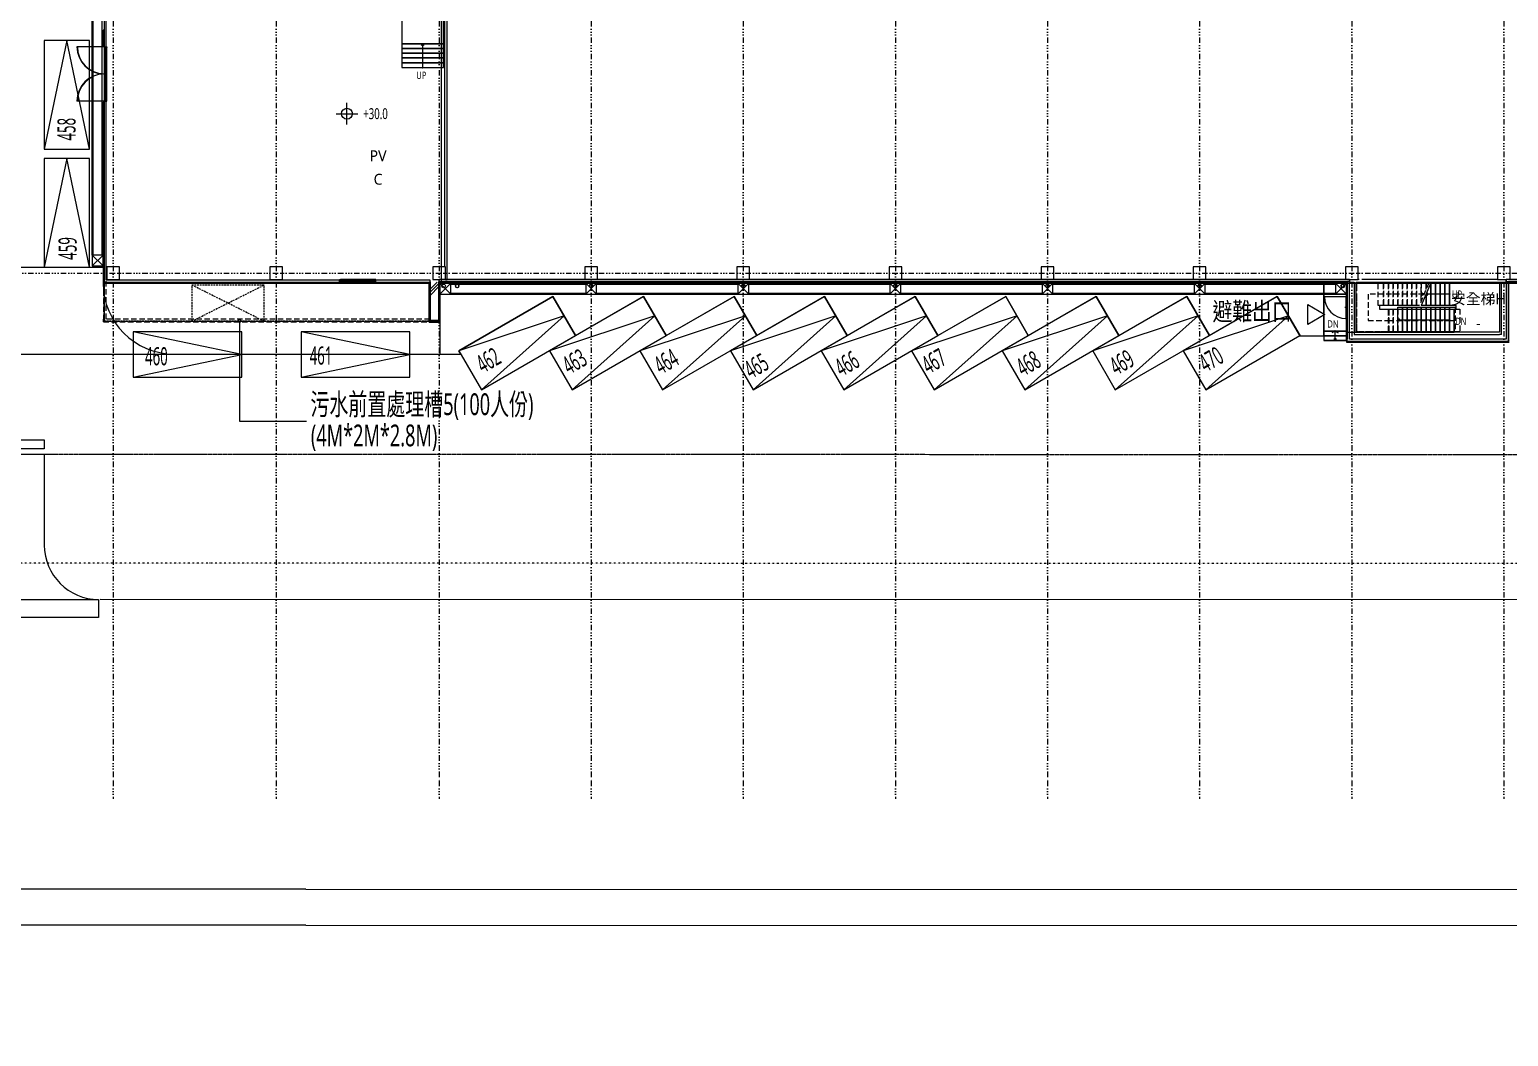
# Model space of a CAD drawing. Header units: millimetres. Extents: x -32710 to 654186, y -254124 to 420220.
# Drawn here: x 24588 to 106250, y -42117 to 13445 of the extents above; entities that cross this region are included whole.
import ezdxf
from ezdxf.enums import TextEntityAlignment as Align

# ---------------------------------------------------------------- set-up
doc = ezdxf.new("R2010")
doc.units = ezdxf.units.MM
doc.header["$LTSCALE"] = 1000
for name, pattern in [('H12PL1$0$DASHEDX2', [0.15, 0.1, -0.05]), ('H12PL1$0$DIVIDEX2', [0.25, 0.1, -0.05, 0, -0.05, 0, -0.05]), ('H12PL1$0$DOTK0', [0.005, 0.0025, -0.0025]), ('H12PL1$0$HIDDEN', [0.4, 0.3, -0.1]), ('H12PL1$0$JJP_三點線', [0.9, 0.3, -0.15, 0, -0.15, 0, -0.15, 0, -0.15]), ('H12PL1$0$JJP_虛線(退縮線、投影線、地下室範圍、非屬本工程、圖面分區)', [0.45, 0.3, -0.15]), ('H12PL1$0$虛線', [0.846667, 0.423333, -0.423333]), ('H12PL1$0$雨水排水_路_最新$0$CENTERK3', [0.2749, 0.25, -0.0083, 0.0083, -0.0083])]:
    doc.linetypes.add(name, pattern=pattern)
for name, color, linetype in [('H12PL1$0$A-LABEL-HIGH', 252, 'Continuous'), ('H12PL1$0$A-OBJE-MEP', 252, 'Continuous'), ('H12PL1$0$A-STRS', 252, 'Continuous'), ('H12PL1$0$A-TEXT', 252, 'Continuous'), ('H12PL1$0$A-WALL-EX', 252, 'Continuous'), ('H12PL1$0$A-WALL-IN', 252, 'Continuous'), ('H12PL1$0$A-ZONE', 252, 'Continuous'), ('H12PL1$0$Door', 252, 'Continuous'), ('H12PL1$0$S-COL', 252, 'Continuous'), ('H12PL1$0$S-FNDN', 252, 'Continuous'), ('H12PL1$0$S-GRID', 252, 'Continuous'), ('H12PL1$0$S-SLAB-SHOW', 252, 'Continuous'), ('H12PL1$0$Window', 252, 'Continuous'), ('H12PL1$0$全區配置圖_匯入NEWCUB用_13_0', 252, 'Continuous'), ('H12PL1$0$全區配置圖_匯入NEWCUB用_13_400_HYOKI', 252, 'Continuous'), ('H12PL1$0$全區配置圖_匯入NEWCUB用_13_DRAN', 252, 'Continuous'), ('H12PL1$0$全區配置圖_匯入NEWCUB用_13_HATCH', 252, 'Continuous'), ('H12PL1$0$全區配置圖_匯入NEWCUB用_13_KABE1', 252, 'Continuous'), ('H12PL1$0$全區配置圖_匯入NEWCUB用_13_KAIDAN', 252, 'Continuous'), ('H12PL1$0$全區配置圖_匯入NEWCUB用_13_PKG', 252, 'Continuous'), ('H12PL1$0$全區配置圖_匯入NEWCUB用_13_RCHACHI', 252, 'Continuous'), ('H12PL1$0$全區配置圖_匯入NEWCUB用_13_SIAGE1', 252, 'Continuous'), ('H12PL1$0$全區配置圖_匯入NEWCUB用_13_SITE', 252, 'Continuous'), ('H12PL1$0$全區配置圖_匯入NEWCUB用_13_SUGATA3', 252, 'Continuous'), ('H12PL1$0$全區配置圖_匯入NEWCUB用_13_SUGATA4', 252, 'Continuous'), ('H12PL1$0$全區配置圖_匯入NEWCUB用_13_SUGATAD', 252, 'Continuous'), ('H12PL1$0$全區配置圖_匯入NEWCUB用_13_TATEGU1', 252, 'Continuous'), ('H12PL1$0$全區配置圖_匯入NEWCUB用_13_TATEGU3', 252, 'Continuous'), ('H12PL1$0$全區配置圖_匯入NEWCUB用_13_雨水排水経路図最新$0$SUGATAD', 252, 'Continuous'), ('MD-20250424-增加TRAY與FS主管位置調整', 7, 'Continuous')]:
    doc.layers.add(name, color=color, linetype=linetype)
doc.styles.add('H12PL1$0$Standard', font='Microsoft JhengHei.ttf', dxfattribs={"width": 0.8})

# ---------------------------------------------------------------- blocks, each defined once
blk = doc.blocks.new('H12PL1')
at = {"layer": 'H12PL1$0$A-LABEL-HIGH', "lineweight": 0}
for p, q in [((12911.7, 8204.7), (12911.7, 9404.7)), ((12311.7, 8804.7), (13511.7, 8804.7))]:
    blk.add_line(p, q, dxfattribs=at)
blk.add_circle((12911.7, 8804.7), 300, dxfattribs=at)
at = {"layer": 'H12PL1$0$A-OBJE-MEP', "lineweight": 0, "flags": 128}
for points in [[(19095, -700, 1), (18905, -700, 1)], [(26495, -700, 1), (26305, -700, 1)], [(34895, -700, 1), (34705, -700, 1)], [(43295, -700, 1), (43105, -700, 1)], [(51695, -700, 1), (51505, -700, 1)], [(60095, -700, 1), (59905, -700, 1)], [(67995, -700, 1), (67805, -700, 1)]]:
    blk.add_lwpolyline(points, format="xyb", close=True, dxfattribs=at)
at = {"layer": 'H12PL1$0$A-OBJE-MEP', "lineweight": 0}
for centre in [(19000, -700), (26400, -700), (34800, -700), (43200, -700), (51600, -700), (60000, -700), (67900, -700)]:
    blk.add_circle(centre, 100, dxfattribs=at)
at = {"layer": 'H12PL1$0$A-STRS', "lineweight": 0}
for p, q in [((18250, 12660), (15940, 12660)), ((15940, 12660), (15940, 11360)), ((18250, 12660), (15940, 12660)), ((15940, 12660), (15940, 12400)), ((15940, 12400), (18250, 12400)), ((18250, 12400), (15940, 12400)), ((15940, 12400), (15940, 12140)), ((15940, 12400), (18250, 12400)), ((17095, 12660), (17020, 12560)), ((17095, 12400), (17095, 12660)), ((17170, 12560), (17095, 12660)), ((17095, 11620), (17095, 12400)), ((18250, 11360), (18250, 12660)), ((18250, 12400), (18250, 12660)), ((18250, 12140), (18250, 12400)), ((15940, 12140), (18250, 12140)), ((18250, 12140), (15940, 12140)), ((15940, 12140), (15940, 11880)), ((15940, 12140), (18250, 12140)), ((15940, 11880), (18250, 11880)), ((18250, 11880), (15940, 11880)), ((15940, 11880), (15940, 11620)), ((15940, 11880), (18250, 11880)), ((15940, 11620), (18250, 11620)), ((18250, 11620), (15940, 11620)), ((15940, 11620), (15940, 11360)), ((15940, 11620), (18250, 11620)), ((17095, 11360), (17095, 11620)), ((18250, 11880), (18250, 12140)), ((18250, 11620), (18250, 11880)), ((18250, 11360), (18250, 11620)), ((15940, 11360), (18250, 11360)), ((15940, 11360), (18250, 11360)), ((72760, -530), (72240, -1780)), ((72760, -530), (73800, -530)), ((72760, -530), (72760, -1780)), ((72760, -1780), (72760, -530)), ((72760, -530), (73020, -530)), ((72760, -530), (72760, -1780)), ((73020, -530), (73020, -1780)), ((73020, -1780), (73020, -530)), ((73020, -530), (73280, -530)), ((73020, -530), (73020, -1780)), ((73280, -530), (73280, -1780)), ((73280, -1780), (73280, -530)), ((73280, -530), (73540, -530)), ((73280, -530), (73280, -1780)), ((73540, -530), (73540, -1780)), ((73540, -1780), (73540, -530)), ((73540, -530), (73800, -530)), ((73540, -530), (73540, -1780)), ((73800, -530), (73800, -1780)), ((73800, -530), (73800, -1780)), ((72500, -1155), (72600, -1080)), ((72500, -1155), (72500, -1780)), ((72500, -1780), (72500, -1155)), ((72500, -1155), (72500, -1780)), ((73540, -1155), (72500, -1155)), ((72600, -1230), (72500, -1155)), ((73800, -1155), (73540, -1155)), ((70940, -3260), (70940, -1880)), ((70940, -1880), (73800, -1880)), ((70940, -3260), (70940, -1880)), ((70940, -1880), (71200, -1880)), ((71200, -3260), (71200, -1880)), ((71200, -1880), (71200, -3260)), ((71200, -3260), (71200, -1880)), ((71200, -1880), (71460, -1880)), ((71460, -3260), (71460, -1880)), ((71460, -1880), (71460, -3260)), ((71460, -3260), (71460, -1880)), ((71460, -1880), (71720, -1880)), ((71720, -3260), (71720, -1880)), ((71720, -1880), (71720, -3260)), ((71720, -3260), (71720, -1880)), ((71720, -1880), (71980, -1880)), ((71980, -3260), (71980, -1880)), ((71980, -1880), (71980, -3260)), ((71980, -3260), (71980, -1880)), ((71980, -1880), (72240, -1880)), ((73800, -1780), (72240, -1780)), ((72500, -1780), (72240, -1780)), ((72240, -3260), (72240, -1880)), ((72240, -1880), (72240, -3260)), ((72240, -3260), (72240, -1880)), ((72240, -1880), (72500, -1880)), ((72760, -1780), (72500, -1780)), ((72500, -3260), (72500, -1880)), ((72500, -1880), (72500, -3260)), ((72500, -3260), (72500, -1880)), ((72500, -1880), (72760, -1880)), ((73020, -1780), (72760, -1780)), ((72760, -3260), (72760, -1880)), ((72760, -1880), (72760, -3260)), ((72760, -3260), (72760, -1880)), ((72760, -1880), (73020, -1880)), ((73280, -1780), (73020, -1780)), ((73020, -3260), (73020, -1880)), ((73020, -1880), (73020, -3260)), ((73020, -3260), (73020, -1880)), ((73020, -1880), (73280, -1880)), ((73540, -1780), (73280, -1780)), ((73280, -3260), (73280, -1880)), ((73280, -1880), (73280, -3260)), ((73280, -3260), (73280, -1880)), ((73280, -1880), (73540, -1880)), ((73800, -1780), (73540, -1780)), ((73540, -3260), (73540, -1880)), ((73540, -1880), (73540, -3260)), ((73540, -3260), (73540, -1880)), ((73540, -1880), (73800, -1880)), ((73800, -3260), (73800, -1880)), ((73800, -1880), (73800, -3260)), ((66850, -3190), (66850, -3710)), ((68100, -3190), (66850, -3190)), ((68100, -3190), (66850, -3190)), ((66850, -3190), (66850, -3450)), ((67475, -3450), (67475, -3190)), ((68100, -3710), (68100, -3190)), ((68100, -3450), (68100, -3190)), ((70940, -2570), (71040, -2495)), ((70940, -2570), (71200, -2570)), ((71040, -2645), (70940, -2570)), ((73800, -3260), (70940, -3260)), ((71200, -3260), (70940, -3260)), ((71200, -2570), (73540, -2570)), ((71460, -3260), (71200, -3260)), ((71720, -3260), (71460, -3260)), ((71980, -3260), (71720, -3260)), ((72240, -3260), (71980, -3260)), ((72500, -3260), (72240, -3260)), ((72760, -3260), (72500, -3260)), ((73020, -3260), (72760, -3260)), ((73280, -3260), (73020, -3260)), ((73540, -3260), (73280, -3260)), ((73540, -2570), (73800, -2570)), ((73800, -3260), (73540, -3260)), ((66850, -3450), (68100, -3450)), ((68100, -3450), (66850, -3450)), ((66850, -3450), (66850, -3710)), ((66850, -3450), (68100, -3450)), ((66850, -3710), (68100, -3710)), ((66850, -3710), (68100, -3710)), ((67400, -3610), (67475, -3710)), ((67475, -3710), (67475, -3450)), ((67475, -3710), (67550, -3610)), ((68100, -3710), (68100, -3450))]:
    blk.add_line(p, q, dxfattribs=at)
at = {"layer": 'H12PL1$0$A-STRS', "linetype": 'H12PL1$0$虛線', "lineweight": 0}
for p, q in [((68680, -3230), (68680, -530)), ((68680, -530), (69853.3, -530)), ((69853.3, -530), (70160, -530)), ((70160, -530), (72651.7, -530)), ((70160, -1780), (69930, -1780)), ((69930, -1780), (69930, -1980)), ((69930, -1980), (70420, -1980)), ((72131.7, -1780), (70160, -1780)), ((70420, -1980), (74060, -1980)), ((70420, -3230), (68680, -3230)), ((74060, -3230), (70420, -3230))]:
    blk.add_line(p, q, dxfattribs=at)
at = {"layer": 'H12PL1$0$A-STRS', "linetype": 'H12PL1$0$JJP_虛線(退縮線、投影線、地下室範圍、非屬本工程、圖面分區)', "lineweight": 0}
for p, q in [((68680, -3230), (68680, -530)), ((68680, -530), (70160, -530)), ((69853.3, -1780), (69853.3, -530)), ((70160, -530), (70160, -1780)), ((70160, -530), (70160, -1780)), ((70160, -530), (70160, -1780)), ((70160, -1780), (70160, -530)), ((70160, -530), (70420, -530)), ((70160, -530), (70160, -1780)), ((70420, -530), (70420, -1780)), ((70420, -1780), (70420, -530)), ((70420, -530), (70680, -530)), ((70420, -530), (70420, -1780)), ((70680, -530), (70680, -1780)), ((70680, -1780), (70680, -530)), ((70680, -530), (70940, -530)), ((70680, -530), (70680, -1780)), ((70940, -530), (70940, -1780)), ((70940, -1780), (70940, -530)), ((70940, -530), (71200, -530)), ((70940, -530), (70940, -1780)), ((71200, -530), (71200, -1780)), ((71200, -1780), (71200, -530)), ((71200, -530), (71460, -530)), ((71200, -530), (71200, -1780)), ((71460, -530), (71460, -1780)), ((71460, -1780), (71460, -530)), ((71460, -530), (71720, -530)), ((71460, -530), (71460, -1780)), ((71720, -530), (71720, -1780)), ((71720, -1780), (71720, -530)), ((71720, -530), (71980, -530)), ((71720, -530), (71720, -1780)), ((71980, -530), (71980, -1780)), ((71980, -1780), (71980, -530)), ((71980, -530), (72240, -530)), ((71980, -530), (71980, -1780)), ((72651.7, -530), (72131.7, -1780)), ((72240, -530), (72240, -1519.6)), ((72240, -1519.6), (72240, -530)), ((72240, -530), (72500, -530)), ((72240, -530), (72240, -1519.6)), ((72500, -530), (72500, -894.6)), ((72500, -894.6), (72500, -530)), ((72500, -530), (72651.7, -530)), ((72500, -530), (72500, -894.6)), ((73535.6, -1780), (73535.6, -530)), ((70160, -1155), (69305, -1155)), ((69305, -1155), (69305, -2605)), ((72391.7, -1155), (70160, -1155)), ((72291.7, -1080), (72391.7, -1155)), ((72391.7, -1155), (72291.7, -1230)), ((69930, -1780), (69853.3, -1780)), ((70160, -1780), (69930, -1780)), ((69930, -1780), (69930, -1980)), ((69930, -1980), (70420, -1980)), ((70420, -1780), (70160, -1780)), ((70680, -1780), (70420, -1780)), ((70420, -3230), (70420, -1980)), ((70420, -3230), (70420, -1980)), ((70420, -1980), (70420, -3230)), ((70420, -3230), (70420, -1980)), ((70420, -1980), (70680, -1980)), ((70466.7, -3230), (70466.7, -1980)), ((70940, -1780), (70680, -1780)), ((70680, -3230), (70680, -1980)), ((70680, -1980), (70680, -3230)), ((70680, -3230), (70680, -1980)), ((70680, -1980), (70940, -1980)), ((71200, -1780), (70940, -1780)), ((70940, -3230), (70940, -1980)), ((70940, -1980), (70940, -3230)), ((70940, -3230), (70940, -1980)), ((70940, -1980), (71200, -1980)), ((71196.4, -1880), (71196.4, -3260)), ((71460, -1780), (71200, -1780)), ((71200, -3230), (71200, -1980)), ((71200, -1980), (71200, -3230)), ((71200, -3230), (71200, -1980)), ((71200, -1980), (71460, -1980)), ((71720, -1780), (71460, -1780)), ((71460, -3230), (71460, -1980)), ((71460, -1980), (71460, -3230)), ((71460, -3230), (71460, -1980)), ((71460, -1980), (71720, -1980)), ((71980, -1780), (71720, -1780)), ((71720, -3230), (71720, -1980)), ((71720, -1980), (71720, -3230)), ((71720, -3230), (71720, -1980)), ((71720, -1980), (71980, -1980)), ((72131.7, -1780), (71980, -1780)), ((71980, -3230), (71980, -1980)), ((71980, -1980), (71980, -3230)), ((71980, -3230), (71980, -1980)), ((71980, -1980), (72240, -1980)), ((72240, -3230), (72240, -1980)), ((72240, -1980), (72240, -3230)), ((72240, -3230), (72240, -1980)), ((72240, -1980), (72500, -1980)), ((72500, -3230), (72500, -1980)), ((72500, -1980), (72500, -3230)), ((72500, -3230), (72500, -1980)), ((72500, -1980), (72760, -1980)), ((72760, -3230), (72760, -1980)), ((72760, -1980), (72760, -3230)), ((72760, -3230), (72760, -1980)), ((72760, -1980), (73020, -1980)), ((73020, -3230), (73020, -1980)), ((73020, -1980), (73020, -3230)), ((73020, -3230), (73020, -1980)), ((73020, -1980), (73280, -1980)), ((73280, -3230), (73280, -1980)), ((73280, -1980), (73280, -3230)), ((73280, -3230), (73280, -1980)), ((73280, -1980), (73540, -1980)), ((73540, -3230), (73540, -1980)), ((73540, -1980), (73540, -3230)), ((73540, -3230), (73540, -1980)), ((73540, -1980), (73800, -1980)), ((73800, -1880), (74108.4, -1880)), ((73800, -3230), (73800, -1980)), ((73800, -1980), (73800, -3230)), ((73800, -3230), (73800, -1980)), ((73800, -1980), (74060, -1980)), ((74060, -1980), (74366.7, -1980)), ((74060, -3230), (74060, -1980)), ((74060, -1980), (74060, -3230)), ((74108.4, -1880), (74108.4, -3260)), ((74366.7, -1980), (74366.7, -3230)), ((70420, -3230), (68680, -3230)), ((69305, -2605), (70420, -2605)), ((70420, -2605), (73800, -2605)), ((70680, -3230), (70420, -3230)), ((70940, -3230), (70680, -3230)), ((71200, -3230), (70940, -3230)), ((71460, -3230), (71200, -3230)), ((71720, -3230), (71460, -3230)), ((71980, -3230), (71720, -3230)), ((72240, -3230), (71980, -3230)), ((72500, -3230), (72240, -3230)), ((72760, -3230), (72500, -3230)), ((73020, -3230), (72760, -3230)), ((73280, -3230), (73020, -3230)), ((73540, -3230), (73280, -3230)), ((73800, -3230), (73540, -3230)), ((73800, -2605), (74060, -2605)), ((74060, -3230), (73800, -3230)), ((74108.4, -3260), (73800, -3260)), ((74366.7, -3230), (74060, -3230))]:
    blk.add_line(p, q, dxfattribs=at)
at = {"layer": 'H12PL1$0$A-STRS', "lineweight": 0, "flags": 128}
for points in [[(17120, 11360, 1), (17070, 11360, 1)], [(73800, -1180, -1), (73800, -1130, -1)], [(67450, -3190, 1), (67500, -3190, 1)], [(73800, -2595, -1), (73800, -2545, -1)]]:
    blk.add_lwpolyline(points, format="xyb", close=True, dxfattribs=at)
at = {"layer": 'H12PL1$0$A-WALL-EX', "linetype": 'H12PL1$0$JJP_虛線(退縮線、投影線、地下室範圍、非屬本工程、圖面分區)', "lineweight": 0}
for p, q in [((-500, 82880), (-500, -2530)), ((-500, -2530), (-500, -2650)), ((-500, -2650), (-380, -2650)), ((-380, -2650), (17500, -2650))]:
    blk.add_line(p, q, dxfattribs=at)
at = {"layer": 'H12PL1$0$A-WALL-EX', "lineweight": 0}
for p, q in [((-500, 12500), (-500, 9500)), ((-380, 9500), (-380, 12500)), ((12500, -500), (12500, -380)), ((14500, -380), (12500, -380)), ((12500, -500), (14500, -500)), ((14500, -500), (14500, -380)), ((68150, -465), (18000, -465)), ((68270, -350), (68150, -350)), ((68270, -350), (68150, -350)), ((68150, -465), (68270, -465)), ((68150, -465), (68270, -465)), ((68270, -465), (68270, -350)), ((77050, -350), (76930, -350)), ((76930, -350), (76930, -465)), ((77050, -350), (76930, -350)), ((76930, -465), (77050, -465)), ((76930, -465), (77050, -465)), ((126700, -465), (77050, -465))]:
    blk.add_line(p, q, dxfattribs=at)
at = {"layer": 'H12PL1$0$A-WALL-EX', "linetype": 'H12PL1$0$JJP_虛線(退縮線、投影線、地下室範圍、非屬本工程、圖面分區)', "lineweight": 0, "flags": 128}
for points in [[(-500, 83000), (-500, -2650)], [(-380, -2530), (-380, 82880)], [(-530, -500), (-380, -500)], [(-530, -500), (-530, -2530)], [(-500, -500), (-380, -500)], [(-500, -500), (-500, -2650)], [(-380, -2530), (-380, -500)], [(-380, -2530), (-380, -500)], [(-530, -2680), (-530, -2530)], [(-530, -2680), (17500, -2680)], [(-500, -2650), (17500, -2650)], [(-500, -2650), (-500, -2650)], [(-500, -2650), (-380, -2650)], [(17500, -2530), (-380, -2530)], [(17500, -2530), (-380, -2530)], [(17500, -2530), (-380, -2530)], [(-380, -2650), (17500, -2650)], [(17500, -2650), (17500, -2530)], [(17500, -2650), (17500, -2530)], [(17500, -2680), (17500, -2530)], [(17500, -2650), (17500, -2650)]]:
    blk.add_lwpolyline(points, dxfattribs=at)
at = {"layer": 'H12PL1$0$A-WALL-EX', "lineweight": 0, "flags": 128}
for points in [[(-500, 15710), (-500, 12500)], [(-380, 12500), (-380, 15710)], [(-500, 9500), (-500, -500)], [(-380, -380), (-380, 9500)], [(-500, -500), (-380, -500)], [(12500, -380), (-380, -380)], [(-380, -500), (12500, -500)], [(17500, -380), (14500, -380)], [(14500, -500), (17500, -500)], [(17500, -500), (17500, -380)], [(17535, -482.5), (17500, -482.5)], [(17500, -482.5), (17500, -2615)], [(17500, -500), (17500, -2650)], [(17500, -500), (17500, -2650)], [(17500, -500), (17500, -2650)], [(17500, -500), (17500, -2650)], [(17535, -2615), (17535, -482.5)], [(18000, -482.5), (17965, -482.5)], [(17965, -482.5), (17965, -2615)], [(68150, -350), (18000, -350)], [(18000, -465), (18000, -350)], [(18000, -482.5), (18000, -465)], [(18000, -500), (68150, -500)], [(18000, -500), (68150, -500)], [(18000, -500), (68150, -500)], [(18000, -500), (68150, -500)], [(18000, -500), (68150, -500)], [(18000, -500), (68150, -500)], [(18000, -500), (68150, -500)], [(18000, -500), (68150, -500)], [(18000, -2650), (18000, -500)], [(68150, -350), (68270, -350)], [(68150, -500), (68150, -465)], [(68150, -465), (68150, -3640)], [(68270, -3640), (68270, -350)], [(76930, -350), (76930, -3640)], [(77050, -350), (76930, -350)], [(126735, -350), (77050, -350)], [(77050, -500), (77050, -465)], [(77050, -3640), (77050, -465)], [(77050, -500), (126700, -500)], [(17500, -2650), (17535, -2650)], [(17965, -2615), (17535, -2615)], [(17535, -2650), (17965, -2650)], [(17965, -2650), (18000, -2650)], [(68150, -3760), (68150, -3640)], [(68150, -3760), (77050, -3760)], [(76930, -3640), (68270, -3640)], [(77050, -3760), (77050, -3640)]]:
    blk.add_lwpolyline(points, dxfattribs=at)
at = {"layer": 'H12PL1$0$A-WALL-IN', "lineweight": 0, "flags": 128}
for points in [[(18450, -350), (18450, 21000)], [(18300, 14550), (18300, 350)], [(18350, -350), (18450, -350)], [(68270, -350), (68270, -500)], [(68270, -500), (68537, -500)], [(68537, -500), (68537, -3372.5)], [(68650, -3259.5), (68650, -500)], [(68650, -500), (76549.5, -500)], [(68800, -350), (68750, -350)], [(76450, -350), (68950, -350)], [(76549.5, -500), (76549.5, -3259.5)], [(76662.5, -3372.5), (76662.5, -500)], [(76662.5, -500), (76930, -500)], [(76930, -500), (76930, -350)], [(76549.5, -3259.5), (68650, -3259.5)], [(68537, -3372.5), (68650, -3372.5)], [(68650, -3372.5), (76549.5, -3372.5)], [(76662.5, -3372.5), (76549.5, -3372.5)]]:
    blk.add_lwpolyline(points, dxfattribs=at)
at = {"layer": 'H12PL1$0$Door', "lineweight": 0}
for p, q in [((-500, 12500), (-2000, 12500)), ((-500, 12500), (-385, 12500)), ((-500, 12500), (-385, 12500)), ((-385, 12500), (-380, 12500)), ((-500, 9500), (-2000, 9500)), ((-500, 9500), (-385, 9500)), ((-500, 9500), (-385, 9500)), ((-385, 9500), (-380, 9500))]:
    blk.add_line(p, q, dxfattribs=at)
for centre, start, end in [((-500, 12500), 180, 270), ((-500, 9500), 90, 180)]:
    blk.add_arc(centre, 1500, start, end, dxfattribs=at)
at = {"layer": 'H12PL1$0$S-COL', "lineweight": 0, "flags": 128}
for points in [[(-350, -350), (350, -350), (350, 350), (-350, 350)], [(8650, -350), (9350, -350), (9350, 350), (8650, 350)]]:
    blk.add_lwpolyline(points, close=True, dxfattribs=at)
for points in [[(18350, -350), (18350, 350), (17650, 350), (17650, -350), (18000, -350)], [(26750, -350), (26750, 350), (26050, 350), (26050, -350)], [(35150, -350), (35150, 350), (34450, 350), (34450, -350)], [(43550, -350), (43550, 350), (42850, 350), (42850, -350)], [(51950, -350), (51950, 350), (51250, 350), (51250, -350)], [(60350, -350), (60350, 350), (59650, 350), (59650, -350)], [(68270, -350), (68750, -350), (68750, 350), (68050, 350), (68050, -350)], [(77150, -350), (77150, 350), (76450, 350), (76450, -350), (76930, -350)]]:
    blk.add_lwpolyline(points, dxfattribs=at)
at = {"layer": 'H12PL1$0$S-FNDN', "lineweight": 0, "flags": 128}
blk.add_lwpolyline([(43500, 74700), (18300, 74700), (18300, 15000), (18125, 15000), (18125, -550), (93300, -550), (93300, 74700)], close=True, dxfattribs=at)
at = {"layer": 'H12PL1$0$S-GRID', "linetype": 'H12PL1$0$JJP_三點線', "lineweight": 0}
for p, q in [((0, 128250), (0, -28000)), ((9000, 128250), (9000, -28000)), ((18000, 128250), (18000, -28000)), ((26400, 128250), (26400, -28000)), ((34800, 128250), (34800, -28000)), ((43200, 128250), (43200, -28000)), ((51600, 128250), (51600, -28000)), ((60000, 128250), (60000, -28000)), ((68400, 128250), (68400, -28000)), ((76800, 128250), (76800, -28000)), ((-29000, 0), (289600, 0)), ((0, -28000), (0, -29000)), ((9000, -28000), (9000, -29000)), ((18000, -28000), (18000, -29000)), ((26400, -28000), (26400, -29000)), ((34800, -28000), (34800, -29000)), ((43200, -28000), (43200, -29000)), ((51600, -28000), (51600, -29000)), ((60000, -28000), (60000, -29000)), ((68400, -28000), (68400, -29000)), ((76800, -28000), (76800, -29000))]:
    blk.add_line(p, q, dxfattribs=at)
at = {"layer": 'H12PL1$0$S-SLAB-SHOW', "lineweight": 0, "flags": 128}
for points in [[(15940, 12660), (18250, 12660), (18250, 14700), (15940, 14700)], [(77050, -3760), (68150, -3760), (68150, -3260), (74060, -3260), (74060, -1980), (74160, -1980), (74160, -1780), (73800, -1780), (73800, -500), (77050, -500)], [(76550, -500), (76550, -3260), (74060, -3260), (74060, -1980), (74160, -1980), (74160, -1780), (73800, -1780), (73800, -500)], [(66850, -3190), (68100, -3190), (68100, -1150), (66850, -1150)]]:
    blk.add_lwpolyline(points, close=True, dxfattribs=at)
at = {"layer": 'H12PL1$0$Window', "lineweight": 0}
for p, q in [((-450, 12500), (-350, 12500)), ((-450, 12500), (-450, 12450)), ((-450, 9550), (-450, 12450)), ((-450, 12450), (-350, 12450)), ((-350, 12500), (-350, 12450)), ((-350, 9550), (-350, 12450)), ((-450, 9550), (-350, 9550)), ((-450, 9500), (-450, 9550)), ((-450, 9500), (-350, 9500)), ((-350, 9500), (-350, 9550)), ((12500, -450), (12500, -350)), ((12500, -350), (12550, -350)), ((12500, -450), (12550, -450)), ((14450, -350), (12550, -350)), ((12550, -450), (12550, -350)), ((14450, -450), (12550, -450)), ((14450, -450), (14450, -350)), ((14500, -350), (14450, -350)), ((14500, -450), (14450, -450)), ((14500, -450), (14500, -350))]:
    blk.add_line(p, q, dxfattribs=at)
at = {"layer": 'H12PL1$0$Window', "linetype": 'H12PL1$0$HIDDEN', "lineweight": 0}
for p, q in [((-400, 9550), (-400, 12450)), ((14450, -400), (12550, -400))]:
    blk.add_line(p, q, dxfattribs=at)
at = {"layer": 'H12PL1$0$全區配置圖_匯入NEWCUB用_13_400_HYOKI', "lineweight": 0, "flags": 128}
blk.add_lwpolyline([(66912.8, -2282.2), (65971.8, -2831.1), (65971.8, -1728)], close=True, dxfattribs=at)
at = {"layer": 'H12PL1$0$全區配置圖_匯入NEWCUB用_13_DRAN', "lineweight": 0}
for centre in [(18250, -700), (26400, -700), (34800, -700), (43200, -700), (51600, -700), (60000, -700), (67900, -700)]:
    blk.add_circle(centre, 100, dxfattribs=at)
at = {"layer": 'H12PL1$0$全區配置圖_匯入NEWCUB用_13_HATCH', "lineweight": 0, "flags": 128}
for points in [[(59288.8, -1276.6), (60538.8, -3441.6), (64288.8, -1276.6), (65549.4, -3460), (66850, -3460), (66850, -550), (18050, -550), (18050, -2700), (18050, -4460), (19198.6, -4460), (19092.7, -4276.6), (24288.8, -1276.6), (25538.8, -3441.6), (29288.8, -1276.6), (30538.8, -3441.6), (34288.8, -1276.6), (35538.8, -3441.6), (39288.8, -1276.6), (40538.8, -3441.6), (44288.8, -1276.6), (45538.8, -3441.6), (49288.8, -1276.6), (50538.8, -3441.6), (54288.8, -1276.6), (55538.8, -3441.6)], [(66850, -3710), (68100, -3710), (68100, -550), (66850, -550)], [(-12800, -17998.7), (-800.3, -17998.7), (-800.3, -19002.7), (-12800, -19002.7)]]:
    blk.add_lwpolyline(points, close=True, dxfattribs=at)
at = {"layer": 'H12PL1$0$全區配置圖_匯入NEWCUB用_13_KABE1', "lineweight": 0}
for p, q in [((17450, -2700), (17450, -500)), ((18050, -550), (18050, -2700)), ((18050, -550), (68100, -550)), ((68100, -550), (68100, -1245)), ((68100, -1245), (68150, -1245)), ((17450, -2700), (18050, -2700)), ((68100, -2555), (68150, -2555)), ((68100, -2555), (68100, -3810)), ((68100, -3810), (77100, -3810))]:
    blk.add_line(p, q, dxfattribs=at)
at = {"layer": 'H12PL1$0$全區配置圖_匯入NEWCUB用_13_KAIDAN', "lineweight": 0, "flags": 128}
blk.add_lwpolyline([(67475, -3710), (67475, -3190), (67650, -3290), (67475, -3190), (67300, -3290)], dxfattribs=at)
at = {"layer": 'H12PL1$0$全區配置圖_匯入NEWCUB用_13_KAIDAN', "lineweight": 0}
blk.add_circle((67475, -3710), 25, dxfattribs=at)
at = {"layer": 'H12PL1$0$全區配置圖_匯入NEWCUB用_13_PKG', "lineweight": 0, "flags": 128}
for points in [[(-1300, 6840), (-2550, 12840), (-3800, 6840)], [(-1300, 340), (-2550, 6340), (-3800, 340)], [(20342.7, -6441.6), (24913.8, -2359.1), (19092.7, -4276.6)], [(25342.7, -6441.6), (29913.8, -2359.1), (24092.7, -4276.6)], [(30342.7, -6441.6), (34913.8, -2359.1), (29092.7, -4276.6)], [(35342.7, -6441.6), (39913.8, -2359.1), (34092.7, -4276.6)], [(40342.7, -6441.6), (44913.8, -2359.1), (39092.7, -4276.6)], [(45342.7, -6441.6), (49913.8, -2359.1), (44092.7, -4276.6)], [(50342.7, -6441.6), (54913.8, -2359.1), (49092.7, -4276.6)], [(55342.7, -6441.6), (59913.8, -2359.1), (54092.7, -4276.6)], [(60342.7, -6441.6), (64913.8, -2359.1), (59092.7, -4276.6)], [(1112.5, -5735), (7112.5, -4485), (1112.5, -3235)], [(10387.5, -5735), (16387.5, -4485), (10387.5, -3235)]]:
    blk.add_lwpolyline(points, dxfattribs=at)
for points in [[(-1300, 6840), (-1300, 12840), (-3800, 12840), (-3800, 6840)], [(-1300, 340), (-1300, 6340), (-3800, 6340), (-3800, 340)], [(20342.7, -6441.6), (25538.8, -3441.6), (24288.8, -1276.6), (19092.7, -4276.6)], [(25342.7, -6441.6), (30538.8, -3441.6), (29288.8, -1276.6), (24092.7, -4276.6)], [(30342.7, -6441.6), (35538.8, -3441.6), (34288.8, -1276.6), (29092.7, -4276.6)], [(35342.7, -6441.6), (40538.8, -3441.6), (39288.8, -1276.6), (34092.7, -4276.6)], [(40342.7, -6441.6), (45538.8, -3441.6), (44288.8, -1276.6), (39092.7, -4276.6)], [(45342.7, -6441.6), (50538.8, -3441.6), (49288.8, -1276.6), (44092.7, -4276.6)], [(50342.7, -6441.6), (55538.8, -3441.6), (54288.8, -1276.6), (49092.7, -4276.6)], [(55342.7, -6441.6), (60538.8, -3441.6), (59288.8, -1276.6), (54092.7, -4276.6)], [(60342.7, -6441.6), (65538.8, -3441.6), (64288.8, -1276.6), (59092.7, -4276.6)], [(1112.5, -5735), (7112.5, -5735), (7112.5, -3235), (1112.5, -3235)], [(10387.5, -5735), (16387.5, -5735), (16387.5, -3235), (10387.5, -3235)]]:
    blk.add_lwpolyline(points, close=True, dxfattribs=at)
at = {"layer": 'H12PL1$0$全區配置圖_匯入NEWCUB用_13_RCHACHI', "lineweight": 0}
for p, q in [((17886.9, -500), (17450, -936.9)), ((18056.6, -500), (17450, -1106.6)), ((18050, -676.3), (17450, -1276.3)), ((18226.3, -500), (18176.3, -550)), ((20886.9, -500), (20836.9, -550)), ((21056.6, -500), (21006.6, -550)), ((21226.3, -500), (21176.3, -550)), ((23886.9, -500), (23836.9, -550)), ((24056.6, -500), (24006.6, -550)), ((24226.3, -500), (24176.3, -550)), ((26286.9, -500), (26236.9, -550)), ((26456.6, -500), (26406.6, -550)), ((26626.3, -500), (26576.3, -550)), ((29286.9, -500), (29236.9, -550)), ((29456.6, -500), (29406.6, -550)), ((29626.3, -500), (29576.3, -550)), ((32286.9, -500), (32236.9, -550)), ((32456.6, -500), (32406.6, -550)), ((32626.3, -500), (32576.3, -550)), ((34686.9, -500), (34636.9, -550)), ((34856.6, -500), (34806.6, -550)), ((35026.3, -500), (34976.3, -550)), ((37686.9, -500), (37636.9, -550)), ((37856.6, -500), (37806.6, -550)), ((38026.3, -500), (37976.3, -550)), ((40686.9, -500), (40636.9, -550)), ((40856.6, -500), (40806.6, -550)), ((41026.3, -500), (40976.3, -550)), ((43086.9, -500), (43036.9, -550)), ((43256.6, -500), (43206.6, -550)), ((43426.3, -500), (43376.3, -550)), ((46086.9, -500), (46036.9, -550)), ((46256.6, -500), (46206.6, -550)), ((46426.3, -500), (46376.3, -550)), ((49086.9, -500), (49036.9, -550)), ((49256.6, -500), (49206.6, -550)), ((49426.3, -500), (49376.3, -550)), ((51486.9, -500), (51436.9, -550)), ((51656.6, -500), (51606.6, -550)), ((51826.3, -500), (51776.3, -550)), ((54486.9, -500), (54436.9, -550)), ((54656.6, -500), (54606.6, -550)), ((54826.3, -500), (54776.3, -550)), ((57486.9, -500), (57436.9, -550)), ((57656.6, -500), (57606.6, -550)), ((57826.3, -500), (57776.3, -550)), ((59886.9, -500), (59836.9, -550)), ((60056.6, -500), (60006.6, -550)), ((60226.3, -500), (60176.3, -550)), ((62886.9, -500), (62836.9, -550)), ((63056.6, -500), (63006.6, -550)), ((63226.3, -500), (63176.3, -550)), ((65886.9, -500), (65836.9, -550)), ((66056.6, -500), (66006.6, -550)), ((66226.3, -500), (66176.3, -550)), ((68150, -636.9), (68100, -686.9)), ((68150, -806.6), (68100, -856.6)), ((68150, -976.3), (68100, -1026.3)), ((71026.9, -3760), (70976.9, -3810)), ((71196.6, -3760), (71146.6, -3810)), ((71366.3, -3760), (71316.3, -3810)), ((74026.9, -3760), (73976.9, -3810)), ((74196.6, -3760), (74146.6, -3810)), ((74366.3, -3760), (74316.3, -3810)), ((77026.9, -3760), (76976.9, -3810)), ((77100, -3686.9), (77050, -3736.9))]:
    blk.add_line(p, q, dxfattribs=at)
at = {"layer": 'H12PL1$0$全區配置圖_匯入NEWCUB用_13_SIAGE1', "lineweight": 0}
for p, q in [((68100, -1245), (68100, -1260)), ((68100, -2555), (68100, -2540))]:
    blk.add_line(p, q, dxfattribs=at)
at = {"layer": 'H12PL1$0$全區配置圖_匯入NEWCUB用_13_SIAGE1', "lineweight": 0, "flags": 128}
blk.add_lwpolyline([(-450.4, -501.7), (-501.2, -501.7), (-501.2, -450.9)], dxfattribs=at)
at = {"layer": 'H12PL1$0$全區配置圖_匯入NEWCUB用_13_SITE', "lineweight": 0}
for p, q in [((65507, -3460), (66850, -3460)), ((-500, -4460), (19198.6, -4460))]:
    blk.add_line(p, q, dxfattribs=at)
blk.add_arc((3360, -550), 3910, 180, 270, dxfattribs=at)
at = {"layer": 'H12PL1$0$全區配置圖_匯入NEWCUB用_13_SUGATA3', "lineweight": 0}
for p, q in [((-1150, 1000), (-1150, 15385)), ((-1100, 1000), (-1100, 14150)), ((-600, 1000), (-600, 14150)), ((-1150, 1000), (-550, 400)), ((-1150, 400), (-550, 1000)), ((18050, -1150), (18650, -550)), ((18050, -550), (18650, -1150)), ((18650, -600), (26100, -600)), ((26100, -1150), (26700, -550)), ((26100, -550), (26700, -1150)), ((26700, -600), (34500, -600)), ((34500, -1150), (35100, -550)), ((34500, -550), (35100, -1150)), ((35100, -600), (42900, -600)), ((42900, -1150), (43500, -550)), ((42900, -550), (43500, -1150)), ((43500, -600), (51300, -600)), ((51300, -1150), (51900, -550)), ((51300, -550), (51900, -1150)), ((51900, -600), (59700, -600)), ((59700, -1150), (60300, -550)), ((59700, -550), (60300, -1150)), ((60300, -600), (67500, -600)), ((67500, -550), (68100, -1150)), ((67500, -1150), (68100, -550)), ((18650, -1100), (26100, -1100)), ((18650, -1150), (67500, -1150)), ((26700, -1100), (34500, -1100)), ((35100, -1100), (42900, -1100)), ((43500, -1100), (51300, -1100)), ((51900, -1100), (59700, -1100)), ((60300, -1100), (67500, -1100)), ((66850, -1150), (66850, -3710)), ((68100, -1150), (66850, -1150)), ((68100, -3190), (66850, -3190)), ((68100, -3450), (66850, -3450)), ((68100, -3710), (66850, -3710))]:
    blk.add_line(p, q, dxfattribs=at)
at = {"layer": 'H12PL1$0$全區配置圖_匯入NEWCUB用_13_SUGATA3', "lineweight": 0, "flags": 128}
for points in [[(-1150, 400), (-550, 400), (-550, 1000), (-1150, 1000)], [(18050, -1150), (18650, -1150), (18650, -550), (18050, -550)], [(26100, -1150), (26700, -1150), (26700, -550), (26100, -550)], [(34500, -1150), (35100, -1150), (35100, -550), (34500, -550)], [(42900, -1150), (43500, -1150), (43500, -550), (42900, -550)], [(51300, -1150), (51900, -1150), (51900, -550), (51300, -550)], [(59700, -1150), (60300, -1150), (60300, -550), (59700, -550)], [(67500, -1150), (68100, -1150), (68100, -550), (67500, -550)]]:
    blk.add_lwpolyline(points, close=True, dxfattribs=at)
at = {"layer": 'H12PL1$0$全區配置圖_匯入NEWCUB用_13_SUGATA4', "lineweight": 0}
for p, q in [((-510, 13405), (-550, 13405)), ((-550, 13405), (-550, 12555)), ((-510, 12555), (-550, 12555)), ((-550, 9445), (-550, -550)), ((-500, 9445), (-550, 9445)), ((-550, -550), (17450, -550))]:
    blk.add_line(p, q, dxfattribs=at)
at = {"layer": 'H12PL1$0$全區配置圖_匯入NEWCUB用_13_SUGATAD', "linetype": 'H12PL1$0$DOTK0', "lineweight": 0}
blk.add_line((500, -500), (1700, -500), dxfattribs=at)
at = {"layer": 'H12PL1$0$全區配置圖_匯入NEWCUB用_13_TATEGU1', "lineweight": 0, "flags": 128}
for points in [[(-500, 13430), (-510, 13430), (-510, 13405), (-500, 13405)], [(-500, 12530), (-510, 12530), (-510, 12555), (-500, 12555)], [(-500, 9470), (-510, 9470), (-510, 9445), (-500, 9445)], [(68110, -1260), (68090, -1260), (68090, -1285), (68135, -1285), (68135, -1300), (68150, -1300)], [(68110, -2540), (68090, -2540), (68090, -2515), (68135, -2515), (68135, -2500), (68150, -2500)]]:
    blk.add_lwpolyline(points, dxfattribs=at)
at = {"layer": 'H12PL1$0$全區配置圖_匯入NEWCUB用_13_TATEGU3', "lineweight": 0}
for p, q in [((-500, 12500), (-1972, 12500)), ((-537, 11000), (-500, 11000)), ((-500, 9500), (-1972, 9500)), ((68090, -1300), (66890, -1300)), ((68150, -1900), (68025, -1900))]:
    blk.add_line(p, q, dxfattribs=at)
at = {"layer": 'H12PL1$0$全區配置圖_匯入NEWCUB用_13_TATEGU3', "lineweight": 0, "flags": 128}
blk.add_lwpolyline([(68090, -2510), (68090, -1290), (68130, -1290), (68130, -2510)], close=True, dxfattribs=at)
at = {"layer": 'H12PL1$0$全區配置圖_匯入NEWCUB用_13_TATEGU3', "lineweight": 0}
for centre, radius, start, end in [((-472, 12500), 1500, 180, 268.930417), ((-472, 9500), 1500, 91.069583, 180), ((68090, -1300), 1200, 180, 270)]:
    blk.add_arc(centre, radius, start, end, dxfattribs=at)
at = {"layer": 'H12PL1$0$全區配置圖_匯入NEWCUB用_13_雨水排水経路図最新$0$SUGATAD', "lineweight": 0}
for p, q in [((-15800, 340), (-550, 340)), ((66850, -550), (66850, -3710)), ((68100, -3190), (66850, -3190)), ((65507, -3460), (66850, -3460)), ((68100, -3450), (66850, -3450)), ((68100, -3710), (66850, -3710)), ((-15800, -4460), (-500, -4460)), ((-500, -4460), (19198.6, -4460)), ((-3800, -10002), (-3800, -15002.7)), ((-3800, -10002), (-3800, -15002.7)), ((-12800, -17998.7), (-800, -18002.7)), ((263350.9, -18066.2), (-720.4, -18001.7)), ((96439.3, -34025.4), (10639.3, -34004.4)), ((96438.8, -36025.4), (10638.8, -36004.4))]:
    blk.add_line(p, q, dxfattribs=at)
at = {"layer": 'H12PL1$0$全區配置圖_匯入NEWCUB用_13_雨水排水経路図最新$0$SUGATAD', "linetype": 'H12PL1$0$DASHEDX2', "lineweight": 0}
for p, q in [((8339.4, -2650), (4339.4, -650)), ((4339.4, -2650), (8339.4, -650))]:
    blk.add_line(p, q, dxfattribs=at)
at = {"layer": 'H12PL1$0$全區配置圖_匯入NEWCUB用_13_雨水排水経路図最新$0$SUGATAD', "linetype": 'H12PL1$0$雨水排水_路_最新$0$CENTERK3', "lineweight": 0}
blk.add_line((263352.8, -10066.2), (-40101.1, -9992), dxfattribs=at)
at = {"layer": 'H12PL1$0$全區配置圖_匯入NEWCUB用_13_雨水排水経路図最新$0$SUGATAD', "linetype": 'H12PL1$0$DIVIDEX2', "lineweight": 0, "flags": 128}
blk.add_lwpolyline([(290616.8, 109970.5), (290091.7, 3735.9, -0.0807329), (288341.6, -6706.2, -0.2653443), (282102.6, -12956.4, -0.0824856), (263351.4, -16066.2), (-40102.6, -15992)], format="xyb", dxfattribs=at)
at = {"layer": 'H12PL1$0$全區配置圖_匯入NEWCUB用_13_雨水排水経路図最新$0$SUGATAD', "linetype": 'H12PL1$0$DASHEDX2', "lineweight": 0, "flags": 128}
blk.add_lwpolyline([(17450, -2650), (-500, -2650), (-500, -550)], dxfattribs=at)
blk.add_lwpolyline([(17450, -2650), (-500, -2650), (-500, -550)], dxfattribs=at)
blk.add_lwpolyline([(4339.4, -2650), (8339.4, -2650), (8339.4, -650), (4339.4, -650)], close=True, dxfattribs=at)
at = {"layer": 'H12PL1$0$全區配置圖_匯入NEWCUB用_13_雨水排水経路図最新$0$SUGATAD', "lineweight": 0, "flags": 128}
blk.add_lwpolyline([(6902.7, -2628.5, 1), (7052.7, -2628.5, 1)], format="xyb", close=True, dxfattribs=at)
for points in [[(6977.7, -2628.5), (6977.7, -8167.9), (10682.3, -8167.9)], [(67475, -3710), (67475, -3190), (67650, -3290), (67475, -3190), (67300, -3290)]]:
    blk.add_lwpolyline(points, dxfattribs=at)
blk.add_lwpolyline([(-3800, -9694.4), (-9801.6, -9694.4), (-9801.6, -9194.4), (-3800, -9194.4)], close=True, dxfattribs=at)
for points in [[(10641.6, -33985.7), (-32455.5, -33984.6, 0.0892767), (-53376.6, -37746.5), (-54186.4, -38080.3, 0.1033952), (-58761.3, -42116.7)], [(10641.6, -35985.7), (-32455.5, -35984.6, 0.0891263), (-52647.1, -39609.1), (-53303.5, -39879.6, 0.0703898), (-56145.5, -42116.7)]]:
    blk.add_lwpolyline(points, format="xyb", dxfattribs=at)
at = {"layer": 'H12PL1$0$全區配置圖_匯入NEWCUB用_13_雨水排水経路図最新$0$SUGATAD', "lineweight": 0}
blk.add_circle((67475, -3710), 25, dxfattribs=at)
for centre, radius in [((3360, -550), 3910), ((-800, -15002.7), 3000)]:
    blk.add_arc(centre, radius, 180, 270, dxfattribs=at)
at = {"layer": 'H12PL1$0$A-LABEL-HIGH', "lineweight": 0, "insert": (13811.7, 8494.8), "char_height": 600, "attachment_point": 7, "style": 'H12PL1$0$Standard'}
blk.add_mtext('\\A1;{\\W0.68;+30.0}', dxfattribs=at)
at = {"layer": 'H12PL1$0$A-TEXT', "linetype": 'Continuous', "lineweight": 0, "char_height": 400, "attachment_point": 4, "style": 'H12PL1$0$Standard'}
for s, insert in [('\\A1;UP', (16740.7, 10919.8)), ('\\A1;UP', (73929.8, -1151.6)), ('\\A1;DN', (67049.6, -2799.8)), ('\\A1;DN', (74108.4, -2654.8))]:
    blk.add_mtext(s, dxfattribs=dict(at, insert=insert))
at = {"layer": 'H12PL1$0$A-ZONE', "style": 'H12PL1$0$Standard'}
for s, p in [('PV', (14631.1, 6783.2)), ('C', (14631.1, 5485.9)), ('安全梯H', (75393.1, -1114.5)), ('-', (75393.1, -2456.4))]:
    blk.add_text(s, height=600, dxfattribs=at).set_placement(p, align=Align.TOP_CENTER)
at = {"layer": 'H12PL1$0$全區配置圖_匯入NEWCUB用_13_0', "linetype": 'Continuous', "lineweight": 0, "char_height": 1000, "attachment_point": 7, "style": 'H12PL1$0$Standard'}
for s, insert, rotation in [('\\A1;{\\W0.56;458}', (-2059.4, 7321), 90), ('\\A1;{\\W0.56;459}', (-1999.9, 740.9), 90), ('\\A1;{\\W0.56;470}', (60340, -5506.1), 30), ('\\A1;{\\W0.56;462}', (20432.2, -5555.9), 30), ('\\A1;{\\W0.56;463}', (25192, -5626.3), 30), ('\\A1;{\\W0.56;464}', (30254.9, -5625.9), 30), ('\\A1;{\\W0.56;465}', (35230.7, -5867.6), 30), ('\\A1;{\\W0.56;466}', (40232.4, -5745.9), 30), ('\\A1;{\\W0.56;467}', (45034, -5605.9), 30), ('\\A1;{\\W0.56;468}', (50251.8, -5735.9), 30), ('\\A1;{\\W0.56;469}', (55407.9, -5675.9), 30)]:
    blk.add_mtext(s, dxfattribs=dict(at, insert=insert, rotation=rotation))
at = {"layer": 'H12PL1$0$全區配置圖_匯入NEWCUB用_13_0', "linetype": 'Continuous', "lineweight": 0, "attachment_point": 7, "style": 'H12PL1$0$Standard'}
for s, insert, char_height in [('\\A1;{\\W0.56;460}', (1765.4, -5096.7), 1000), ('\\A1;{\\W0.56;461}', (10854.3, -5056.8), 1000), ('\\A1;{\\W0.64;污水前置處理槽5(100人份)}', (10897, -8094.2), 1200), ('\\A1;{\\W0.64;(4M*2M*2.8M)}', (10922.1, -9815.3), 1200)]:
    blk.add_mtext(s, dxfattribs=dict(at, insert=insert, char_height=char_height))
at = {"layer": 'H12PL1$0$全區配置圖_匯入NEWCUB用_13_400_HYOKI', "linetype": 'Continuous', "lineweight": 0, "insert": (60710.5, -2164.4), "char_height": 1000, "attachment_point": 4, "style": 'H12PL1$0$Standard'}
blk.add_mtext('\\A1;避難出口', dxfattribs=at)

msp = doc.modelspace()

# ---------------------------------------------------------------- block references
at = {"layer": 'MD-20250424-增加TRAY與FS主管位置調整', "color": 8}
msp.add_blockref('H12PL1', (29200, 0), dxfattribs=at)

doc.saveas('drawing.dxf')
